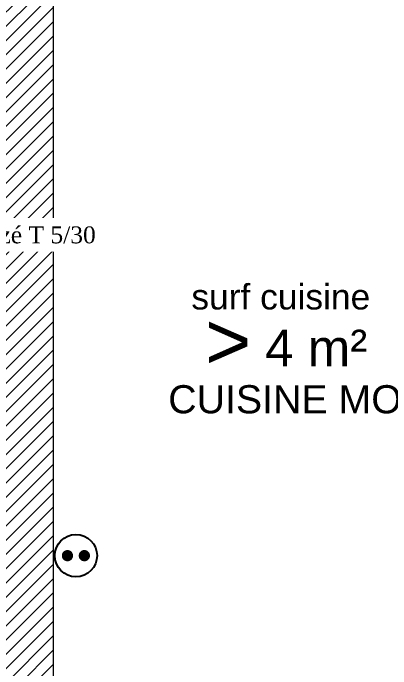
# Model space of a CAD drawing. Header units: centimetres. Extents: x 2191 to 12545, y -680 to 18662.
# Drawn here: x 8415.4 to 8549.7, y 9212.9 to 9445.8 of the extents above; entities that cross this region are included whole.
import ezdxf

# ---------------------------------------------------------------- set-up
doc = ezdxf.new("R2010")
doc.units = ezdxf.units.CM
for name, color, linetype in [('B GÈnÈral_Hatch', 252, 'Continuous'), ('B Général', 252, 'Continuous'), ('D SURFACES-shab', 252, 'Continuous'), ('prlm-VMC', 93, 'Continuous')]:
    doc.layers.add(name, color=color, linetype=linetype)
doc.layers.add('prlm-ELEC-CFO', color=1, linetype='Continuous', lineweight=25)
doc.styles.add('Arial', font='arial.ttf')
doc.styles.add('prlm-sejc', font='arial.ttf', dxfattribs={"height": 20})
doc.styles.add('prlm-vmc', font='pala.ttf', dxfattribs={"height": 14})

# ---------------------------------------------------------------- blocks, each defined once
blk = doc.blocks.new('xi.4m²')
at = {"color": 0}
blk.add_wipeout([(-34.54, 20.54), (34.54, 20.54), (34.54, -20.54), (-34.54, -20.54)], dxfattribs=at).dxf.layer = 'prlm-ELEC-CFO'
at = {"layer": 'prlm-ELEC-CFO', "color": 0, "attachment_point": 6, "line_spacing_factor": 0.8, "style": 'prlm-sejc'}
for s, insert, char_height in [('surf cuisine', (30.36, 8.9), 9), ('4 m²', (29.31, -9.19), 13)]:
    blk.add_mtext(s, dxfattribs=dict(at, insert=insert, char_height=char_height))
at = {"layer": 'prlm-ELEC-CFO', "color": 0, "style": 'prlm-sejc', "flags": 8}
blk.add_attdef('?', (-28.3, -16.79), '', height=20, dxfattribs=at)
blk = doc.blocks.new('xi.PC')
at = {"color": 0, "lineweight": 5}
blk.add_wipeout([(-7.5, -7.5), (7.5, -7.5), (7.5, 7.5), (-7.5, 7.5)], dxfattribs=at).dxf.layer = 'prlm-ELEC-CFO'
at = {"layer": 'prlm-ELEC-CFO', "color": 0, "linetype": 'ByBlock', "lineweight": 5, "const_width": 2}
for points in [[(-4, 0, 1), (-2, 0, 1)], [(2, 0, 1), (4, 0, 1)]]:
    blk.add_lwpolyline(points, format="xyb", close=True, dxfattribs=at)
at = {"layer": 'prlm-ELEC-CFO', "color": 0, "linetype": 'ByBlock', "lineweight": -2}
blk.add_circle((0, 0), 7.5, dxfattribs=at)

msp = doc.modelspace()

# ---------------------------------------------------------------- hatches: boundary and pattern name
at = {"layer": 'B GÈnÈral_Hatch', "linetype": 'Continuous', "lineweight": 5}
h = msp.add_hatch(dxfattribs=at)
h.set_pattern_fill('50_BETON', style=0, pattern_type=2)
h.set_pattern_definition([(45, (-631.1073, 4809.0284), (2.4253472, -2.6458333), [])])
h.paths.add_polyline_path([(8429.69, 9918.42), (8411.69, 9918.42), (8411.69, 9060.03), (8429.69, 9060.03)])

# ---------------------------------------------------------------- linework, layer by layer
at = {"layer": 'B Général', "color": 7, "linetype": 'Continuous', "lineweight": 18}
msp.add_line((8429.69, 9918.42), (8429.69, 9109.33), dxfattribs=at)
at = {"layer": 'B Général', "color": 7, "linetype": 'Continuous', "lineweight": 5}
msp.add_line((8429.69, 9918.42), (8429.69, 9109.33), dxfattribs=at)
at = {"layer": 'D SURFACES-shab', "color": 1, "lineweight": 18, "true_color": 0xff0000, "flags": 128}
msp.add_lwpolyline([(8429.69, 9115.32), (8714.5, 9115.32), (8714.5, 9176.34), (8728.49, 9176.34), (8728.49, 9206.35), (8728.49, 9206.35), (8728.49, 9271.34), (8793.5, 9271.34), (8793.5, 9692.42), (8429.69, 9692.42), (8429.69, 9301.42), (8429.69, 9301.42), (8429.69, 9235.32), (8429.69, 9235.32)], close=True, dxfattribs=at)

# ---------------------------------------------------------------- texts
at = {"layer": 'prlm-ELEC-CFO', "lineweight": 25, "style": 'Arial'}
msp.add_text('CUISINE MODIFIEE', height=10, dxfattribs=at).set_placement((8470.54, 9303.65))

# ---------------------------------------------------------------- next in the draw order: block references
at = {"layer": 'prlm-ELEC-CFO'}
msp.add_blockref('xi.4m²', (8511.99, 9336.08), dxfattribs=at).add_auto_attribs({'?': '>'})
msp.add_blockref('xi.PC', (8437.73, 9253.09), dxfattribs=at)

# ---------------------------------------------------------------- next in the draw order: texts
at = {"layer": 'prlm-VMC', "ltscale": 25, "insert": (8421.89, 9367), "char_height": 6, "width": 58.6147, "attachment_point": 5, "line_spacing_factor": 0.8, "style": 'prlm-vmc', "bg_fill": 2}
msp.add_mtext('Alizé T 5/30', dxfattribs=at)

doc.saveas('drawing.dxf')
